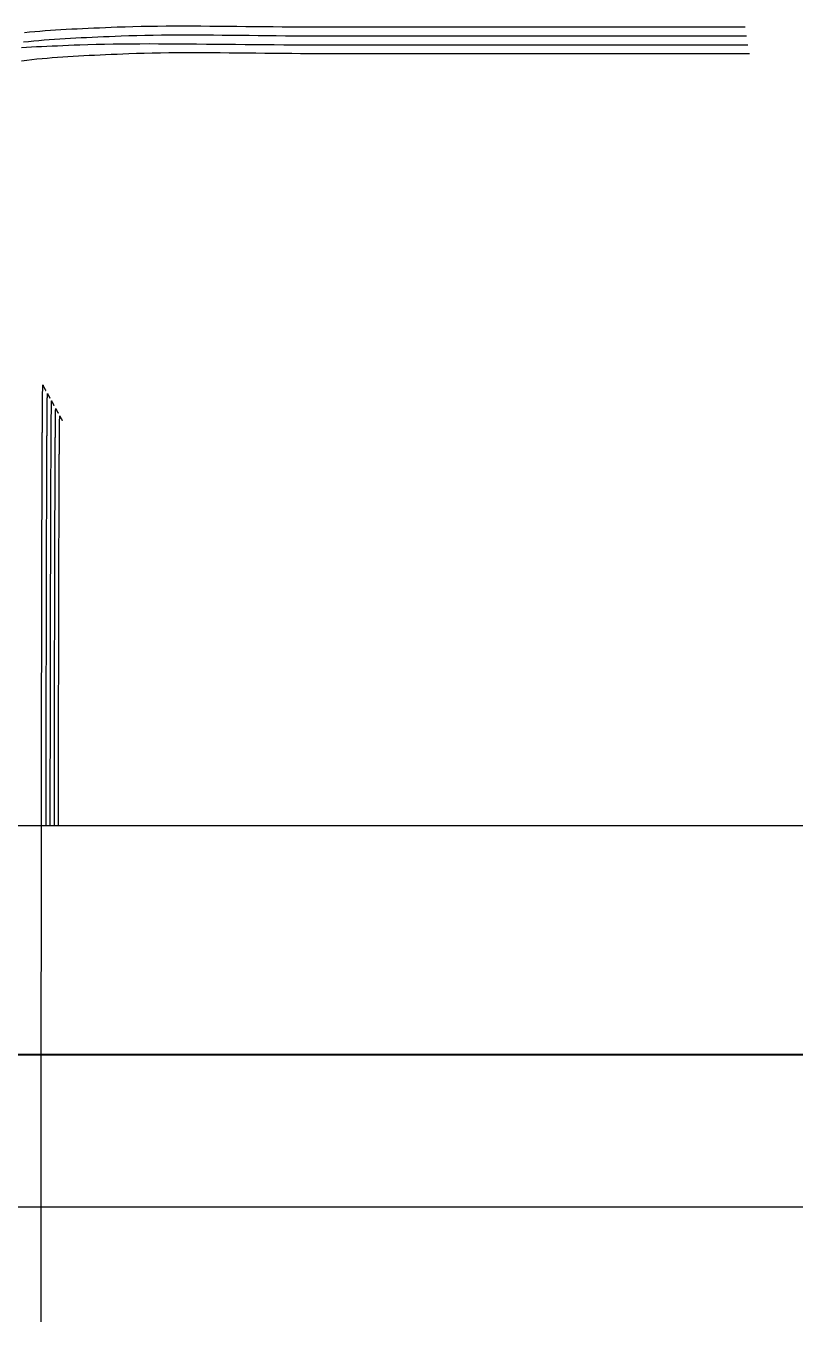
# Model space of a CAD drawing. Header units: millimetres. Extents: x -253 to 256, y -315 to 312.
# Drawn here: x -35.91 to -10.41, y 33.11 to 76.05 of the extents above; entities that cross this region are included whole.
import ezdxf

# ---------------------------------------------------------------- set-up
doc = ezdxf.new("R2010")
doc.units = ezdxf.units.MM
doc.layers.add('SKETCH', color=5, linetype='Continuous')
doc.layers.add('VISIBLE', color=7, linetype='Continuous')

msp = doc.modelspace()

# ---------------------------------------------------------------- linework, layer by layer
at = {"layer": 'SKETCH', "flags": 128}
for points in [[(-35.959, 75.83), (-35.787, 75.846), (-35.615, 75.862), (-35.443, 75.877), (-35.27, 75.89), (-35.096, 75.903), (-34.922, 75.914), (-34.746, 75.925), (-34.569, 75.936), (-34.39, 75.945), (-34.209, 75.955), (-34.027, 75.963), (-33.842, 75.972), (-33.655, 75.98), (-33.465, 75.988), (-33.272, 75.996), (-33.077, 76.003), (-32.878, 76.011), (-32.621, 76.02), (-32.358, 76.028), (-32.09, 76.034), (-31.818, 76.039), (-31.541, 76.043), (-31.261, 76.045), (-30.976, 76.046), (-30.689, 76.047), (-30.398, 76.046), (-30.105, 76.045), (-29.81, 76.043), (-29.513, 76.041), (-29.215, 76.039), (-28.915, 76.036), (-28.615, 76.032), (-28.314, 76.029), (-28.014, 76.026), (-27.714, 76.022), (-27.414, 76.019), (-27.116, 76.017), (-26.819, 76.014), (-26.524, 76.013), (-26.231, 76.012), (-25.94, 76.011), (-25.651, 76.011), (-25.362, 76.011), (-25.073, 76.011), (-24.784, 76.011), (-24.495, 76.011), (-24.206, 76.011), (-23.917, 76.011), (-23.628, 76.011), (-23.339, 76.011), (-23.05, 76.011), (-22.761, 76.011), (-22.472, 76.011), (-22.183, 76.011), (-21.893, 76.011), (-21.604, 76.011), (-21.315, 76.011), (-21.026, 76.011), (-20.737, 76.011), (-20.448, 76.011), (-20.159, 76.011), (-19.87, 76.011), (-19.581, 76.011), (-19.292, 76.011), (-19.003, 76.011), (-18.714, 76.011), (-18.425, 76.011), (-18.136, 76.011), (-17.847, 76.011), (-17.557, 76.011), (-17.268, 76.011), (-16.979, 76.011), (-16.69, 76.011), (-16.401, 76.011), (-16.112, 76.011), (-15.823, 76.011), (-15.534, 76.011), (-15.245, 76.011), (-14.956, 76.011), (-14.667, 76.011), (-14.378, 76.011), (-14.089, 76.011), (-13.8, 76.011), (-13.511, 76.011), (-13.222, 76.011), (-12.932, 76.011), (-12.643, 76.011), (-12.354, 76.011), (-12.065, 76.011)], [(-35.989, 75.516), (-35.818, 75.534), (-35.647, 75.551), (-35.476, 75.567), (-35.305, 75.581), (-35.132, 75.594), (-34.959, 75.607), (-34.786, 75.619), (-34.61, 75.63), (-34.434, 75.64), (-34.256, 75.65), (-34.076, 75.659), (-33.894, 75.667), (-33.71, 75.676), (-33.523, 75.684), (-33.334, 75.692), (-33.143, 75.7), (-32.948, 75.707), (-32.75, 75.715), (-32.494, 75.724), (-32.232, 75.732), (-31.965, 75.738), (-31.694, 75.743), (-31.418, 75.746), (-31.139, 75.749), (-30.856, 75.75), (-30.569, 75.75), (-30.28, 75.75), (-29.988, 75.749), (-29.694, 75.747), (-29.398, 75.745), (-29.101, 75.742), (-28.803, 75.739), (-28.504, 75.736), (-28.204, 75.733), (-27.905, 75.729), (-27.606, 75.726), (-27.307, 75.723), (-27.01, 75.721), (-26.714, 75.718), (-26.42, 75.717), (-26.129, 75.715), (-25.839, 75.715), (-25.551, 75.715), (-25.263, 75.715), (-24.975, 75.715), (-24.688, 75.715), (-24.4, 75.715), (-24.112, 75.715), (-23.824, 75.715), (-23.536, 75.715), (-23.248, 75.715), (-22.96, 75.715), (-22.672, 75.715), (-22.384, 75.715), (-22.096, 75.715), (-21.808, 75.715), (-21.52, 75.715), (-21.232, 75.715), (-20.944, 75.715), (-20.656, 75.715), (-20.368, 75.715), (-20.081, 75.715), (-19.793, 75.715), (-19.505, 75.715), (-19.217, 75.715), (-18.929, 75.715), (-18.641, 75.715), (-18.353, 75.715), (-18.065, 75.715), (-17.777, 75.715), (-17.489, 75.715), (-17.201, 75.715), (-16.913, 75.715), (-16.625, 75.715), (-16.337, 75.715), (-16.049, 75.715), (-15.761, 75.715), (-15.474, 75.715), (-15.186, 75.715), (-14.898, 75.715), (-14.61, 75.715), (-14.322, 75.715), (-14.034, 75.715), (-13.746, 75.715), (-13.458, 75.715), (-13.17, 75.715), (-12.882, 75.715), (-12.594, 75.715), (-12.306, 75.715), (-12.018, 75.715)], [(-36.052, 75.33), (-35.888, 75.34), (-35.723, 75.35), (-35.555, 75.359), (-35.386, 75.367), (-35.214, 75.376), (-35.039, 75.384), (-34.862, 75.391), (-34.681, 75.399), (-34.498, 75.406), (-34.31, 75.414), (-34.119, 75.421), (-33.854, 75.431), (-33.582, 75.439), (-33.303, 75.445), (-33.018, 75.45), (-32.727, 75.453), (-32.43, 75.456), (-32.129, 75.457), (-31.823, 75.458), (-31.514, 75.457), (-31.201, 75.456), (-30.885, 75.454), (-30.567, 75.452), (-30.247, 75.449), (-29.926, 75.446), (-29.603, 75.443), (-29.28, 75.44), (-28.957, 75.436), (-28.635, 75.433), (-28.313, 75.43), (-27.993, 75.427), (-27.675, 75.425), (-27.359, 75.423), (-27.046, 75.422), (-26.737, 75.421), (-26.429, 75.421), (-26.121, 75.421), (-25.814, 75.421), (-25.506, 75.421), (-25.199, 75.421), (-24.891, 75.421), (-24.583, 75.421), (-24.276, 75.421), (-23.968, 75.421), (-23.661, 75.421), (-23.353, 75.421), (-23.045, 75.421), (-22.738, 75.421), (-22.43, 75.421), (-22.123, 75.421), (-21.815, 75.421), (-21.507, 75.421), (-21.2, 75.421), (-20.892, 75.421), (-20.585, 75.421), (-20.277, 75.421), (-19.969, 75.421), (-19.662, 75.421), (-19.354, 75.421), (-19.047, 75.421), (-18.739, 75.421), (-18.431, 75.421), (-18.124, 75.421), (-17.816, 75.421), (-17.509, 75.421), (-17.201, 75.421), (-16.893, 75.421), (-16.586, 75.421), (-16.278, 75.421), (-15.97, 75.421), (-15.663, 75.421), (-15.355, 75.421), (-15.048, 75.421), (-14.74, 75.421), (-14.432, 75.421), (-14.125, 75.421), (-13.817, 75.421), (-13.51, 75.421), (-13.202, 75.421), (-12.894, 75.421), (-12.587, 75.421), (-12.279, 75.421), (-11.972, 75.421)], [(-36.051, 74.893), (-35.881, 74.913), (-35.711, 74.933), (-35.541, 74.95), (-35.372, 74.967), (-35.202, 74.982), (-35.032, 74.997), (-34.861, 75.01), (-34.689, 75.022), (-34.517, 75.034), (-34.343, 75.045), (-34.168, 75.055), (-33.991, 75.065), (-33.812, 75.074), (-33.632, 75.082), (-33.449, 75.091), (-33.264, 75.099), (-33.077, 75.107), (-32.886, 75.114), (-32.693, 75.122), (-32.497, 75.13), (-32.242, 75.139), (-31.983, 75.146), (-31.718, 75.152), (-31.449, 75.157), (-31.175, 75.161), (-30.898, 75.163), (-30.617, 75.164), (-30.333, 75.165), (-30.046, 75.164), (-29.756, 75.163), (-29.464, 75.162), (-29.171, 75.159), (-28.876, 75.157), (-28.58, 75.154), (-28.283, 75.151), (-27.986, 75.147), (-27.689, 75.144), (-27.392, 75.141), (-27.096, 75.138), (-26.801, 75.135), (-26.508, 75.133), (-26.216, 75.131), (-25.927, 75.13), (-25.639, 75.13), (-25.354, 75.13), (-25.068, 75.13), (-24.782, 75.13), (-24.497, 75.13), (-24.211, 75.13), (-23.925, 75.13), (-23.64, 75.13), (-23.354, 75.13), (-23.068, 75.13), (-22.782, 75.13), (-22.497, 75.13), (-22.211, 75.13), (-21.925, 75.13), (-21.64, 75.13), (-21.354, 75.13), (-21.068, 75.13), (-20.782, 75.13), (-20.497, 75.13), (-20.211, 75.13), (-19.925, 75.13), (-19.64, 75.13), (-19.354, 75.13), (-19.068, 75.13), (-18.782, 75.13), (-18.497, 75.13), (-18.211, 75.13), (-17.925, 75.13), (-17.64, 75.13), (-17.354, 75.13), (-17.068, 75.13), (-16.782, 75.13), (-16.497, 75.13), (-16.211, 75.13), (-15.925, 75.13), (-15.64, 75.13), (-15.354, 75.13), (-15.068, 75.13), (-14.782, 75.13), (-14.497, 75.13), (-14.211, 75.13), (-13.925, 75.13), (-13.64, 75.13), (-13.354, 75.13), (-13.068, 75.13), (-12.782, 75.13), (-12.497, 75.13), (-12.211, 75.13), (-11.925, 75.13)], [(-35.4, 33.086), (-35.4, 33.291), (-35.4, 33.492), (-35.4, 33.69), (-35.4, 33.883), (-35.4, 34.03), (-35.4, 34.175), (-35.4, 34.318), (-35.4, 34.458), (-35.4, 34.596), (-35.4, 34.732), (-35.4, 34.867), (-35.4, 35), (-35.4, 35.132), (-35.4, 35.263), (-35.4, 35.392), (-35.4, 35.521), (-35.4, 35.648), (-35.4, 35.776), (-35.4, 35.903), (-35.4, 36.029), (-35.4, 36.156), (-35.4, 36.283), (-35.4, 36.41), (-35.4, 36.537), (-35.4, 36.665), (-35.4, 36.794), (-35.4, 36.924), (-35.4, 37.054), (-35.4, 37.186), (-35.4, 37.317), (-35.4, 37.449), (-35.4, 37.58), (-35.4, 37.711), (-35.4, 37.842), (-35.4, 37.974), (-35.399, 38.105), (-35.399, 38.236), (-35.399, 38.367), (-35.399, 38.498), (-35.399, 38.629), (-35.399, 38.759), (-35.399, 38.89), (-35.399, 39.021), (-35.399, 39.151), (-35.399, 39.281), (-35.399, 39.412), (-35.399, 39.542), (-35.399, 39.672), (-35.399, 39.801), (-35.399, 39.931), (-35.399, 40.061), (-35.399, 40.19), (-35.399, 40.319), (-35.399, 40.448), (-35.399, 40.577), (-35.399, 40.706), (-35.399, 40.835), (-35.399, 40.964), (-35.398, 41.093), (-35.398, 41.221), (-35.398, 41.35), (-35.398, 41.478), (-35.398, 41.606), (-35.398, 41.734), (-35.398, 41.862), (-35.398, 41.99), (-35.398, 42.117), (-35.398, 42.245), (-35.398, 42.372), (-35.398, 42.499), (-35.398, 42.626), (-35.398, 42.752), (-35.398, 42.879), (-35.398, 43.005), (-35.397, 43.131), (-35.397, 43.257), (-35.397, 43.382), (-35.397, 43.508), (-35.397, 43.633), (-35.397, 43.758), (-35.397, 43.883), (-35.397, 44.008), (-35.397, 44.132), (-35.397, 44.257), (-35.397, 44.381), (-35.397, 44.505), (-35.397, 44.629), (-35.396, 44.752), (-35.396, 44.876), (-35.396, 44.999), (-35.396, 45.122), (-35.396, 45.245), (-35.396, 45.368), (-35.396, 45.49), (-35.396, 45.612), (-35.396, 45.734), (-35.396, 45.855), (-35.396, 45.977), (-35.395, 46.098), (-35.395, 46.218), (-35.395, 46.339), (-35.395, 46.459), (-35.395, 46.579), (-35.395, 46.699), (-35.395, 46.819), (-35.395, 46.938), (-35.395, 47.058), (-35.395, 47.177), (-35.394, 47.295), (-35.394, 47.414), (-35.394, 47.532), (-35.394, 47.65), (-35.394, 47.768), (-35.394, 47.886), (-35.394, 48.003), (-35.394, 48.12), (-35.394, 48.236), (-35.394, 48.353), (-35.393, 48.469), (-35.393, 48.585), (-35.393, 48.7), (-35.393, 48.815), (-35.393, 48.93), (-35.393, 49.044), (-35.393, 49.159), (-35.393, 49.272), (-35.392, 49.386), (-35.392, 49.499), (-35.392, 49.613), (-35.392, 49.726), (-35.392, 49.838), (-35.392, 49.95), (-35.392, 50.062), (-35.392, 50.174), (-35.391, 50.286), (-35.391, 50.397), (-35.391, 50.507), (-35.391, 50.618), (-35.391, 50.728), (-35.391, 50.838), (-35.391, 50.947), (-35.391, 51.056), (-35.39, 51.165), (-35.39, 51.274), (-35.39, 51.382), (-35.39, 51.489), (-35.39, 51.597), (-35.39, 51.703), (-35.39, 51.81), (-35.389, 51.916), (-35.389, 52.022), (-35.389, 52.128), (-35.389, 52.233), (-35.389, 52.338), (-35.389, 52.443), (-35.389, 52.547), (-35.388, 52.651), (-35.388, 52.754), (-35.388, 52.858), (-35.388, 52.961), (-35.388, 53.063), (-35.388, 53.165), (-35.388, 53.267), (-35.387, 53.368), (-35.387, 53.469), (-35.387, 53.57), (-35.387, 53.67), (-35.387, 53.77), (-35.387, 53.87), (-35.387, 53.968), (-35.386, 54.067), (-35.386, 54.165), (-35.386, 54.263), (-35.386, 54.36), (-35.386, 54.457), (-35.386, 54.554), (-35.385, 54.65), (-35.385, 54.746), (-35.385, 54.842), (-35.385, 54.937), (-35.385, 55.032), (-35.385, 55.126), (-35.384, 55.22), (-35.384, 55.314), (-35.384, 55.407), (-35.384, 55.5), (-35.384, 55.592), (-35.384, 55.684), (-35.383, 55.775), (-35.383, 55.866), (-35.383, 55.957), (-35.383, 56.047), (-35.383, 56.137), (-35.383, 56.226), (-35.382, 56.315), (-35.382, 56.403), (-35.382, 56.491), (-35.382, 56.579), (-35.382, 56.666), (-35.382, 56.753), (-35.381, 56.839), (-35.381, 56.925), (-35.381, 57.01), (-35.381, 57.095), (-35.381, 57.18), (-35.38, 57.264), (-35.38, 57.348), (-35.38, 57.431), (-35.38, 57.514), (-35.38, 57.597), (-35.38, 57.679), (-35.379, 57.76), (-35.379, 57.841), (-35.379, 57.922), (-35.379, 58.002), (-35.379, 58.081), (-35.378, 58.16), (-35.378, 58.239), (-35.378, 58.317), (-35.378, 58.395), (-35.378, 58.472), (-35.378, 58.549), (-35.377, 58.625), (-35.377, 58.701), (-35.377, 58.776), (-35.377, 58.851), (-35.377, 58.925), (-35.376, 58.999), (-35.376, 59.072), (-35.376, 59.145), (-35.376, 59.218), (-35.376, 59.29), (-35.375, 59.362), (-35.375, 59.433), (-35.375, 59.503), (-35.375, 59.573), (-35.375, 59.643), (-35.374, 59.712), (-35.374, 59.78), (-35.374, 59.848), (-35.374, 59.916), (-35.374, 59.983), (-35.373, 60.049), (-35.373, 60.115), (-35.373, 60.181), (-35.373, 60.246), (-35.373, 60.31), (-35.372, 60.374), (-35.372, 60.438), (-35.372, 60.5), (-35.372, 60.563), (-35.372, 60.625), (-35.371, 60.686), (-35.371, 60.747), (-35.371, 60.808), (-35.371, 60.868), (-35.371, 60.927), (-35.37, 60.986), (-35.37, 61.045), (-35.37, 61.103), (-35.37, 61.16), (-35.369, 61.217), (-35.369, 61.273), (-35.369, 61.329), (-35.369, 61.384), (-35.369, 61.439), (-35.368, 61.493), (-35.368, 61.547), (-35.368, 61.6), (-35.368, 61.652), (-35.368, 61.704), (-35.367, 61.756), (-35.367, 61.807), (-35.367, 61.858), (-35.367, 61.908), (-35.366, 61.957), (-35.366, 62.006), (-35.366, 62.055), (-35.366, 62.102), (-35.366, 62.15), (-35.365, 62.197), (-35.365, 62.243), (-35.365, 62.289), (-35.365, 62.334), (-35.364, 62.379), (-35.364, 62.423), (-35.364, 62.466), (-35.364, 62.509), (-35.364, 62.551), (-35.363, 62.593), (-35.363, 62.635), (-35.363, 62.675), (-35.363, 62.715), (-35.363, 62.755), (-35.362, 62.794), (-35.362, 62.833), (-35.362, 62.87), (-35.362, 62.908), (-35.361, 62.945), (-35.361, 62.981), (-35.361, 63.017), (-35.361, 63.052), (-35.36, 63.087), (-35.36, 63.121), (-35.36, 63.154), (-35.36, 63.187), (-35.36, 63.22), (-35.359, 63.251), (-35.359, 63.283), (-35.359, 63.314), (-35.359, 63.344), (-35.358, 63.373), (-35.358, 63.402), (-35.358, 63.431), (-35.358, 63.459), (-35.358, 63.486), (-35.357, 63.513), (-35.357, 63.539), (-35.357, 63.565), (-35.357, 63.59), (-35.356, 63.614), (-35.356, 63.638), (-35.356, 63.662), (-35.356, 63.685), (-35.355, 63.707), (-35.355, 63.729), (-35.355, 63.75), (-35.355, 63.77), (-35.355, 63.79), (-35.354, 63.81), (-35.354, 63.829), (-35.354, 63.847), (-35.354, 63.865), (-35.353, 63.882), (-35.353, 63.899), (-35.353, 63.915), (-35.353, 63.93), (-35.352, 63.945), (-35.352, 63.959), (-35.352, 63.973), (-35.352, 63.986), (-35.352, 63.998), (-35.351, 64.009), (-35.351, 64.02), (-35.351, 64.03), (-35.351, 64.039), (-35.35, 64.047), (-35.35, 64.055), (-35.35, 64.062), (-35.35, 64.069), (-35.35, 64.075), (-35.349, 64.081), (-35.349, 64.086), (-35.349, 64.091), (-35.349, 64.095), (-35.348, 64.1), (-35.348, 64.104), (-35.348, 64.108), (-35.348, 64.111), (-35.347, 64.115), (-35.347, 64.118), (-35.347, 64.122), (-35.347, 64.125), (-35.346, 64.128), (-35.346, 64.133), (-35.346, 64.136), (-35.345, 64.138), (-35.345, 64.14), (-35.345, 64.141), (-35.344, 64.142), (-35.344, 64.142), (-35.343, 64.141), (-35.343, 64.14), (-35.343, 64.139), (-35.342, 64.137), (-35.342, 64.135), (-35.341, 64.133), (-35.341, 64.131), (-35.341, 64.129), (-35.34, 64.126), (-35.34, 64.124), (-35.339, 64.121), (-35.339, 64.119), (-35.338, 64.117), (-35.338, 64.115), (-35.338, 64.113), (-35.337, 64.112), (-35.337, 64.111), (-35.336, 64.11), (-35.336, 64.11), (-35.336, 64.109), (-35.335, 64.108), (-35.335, 64.107), (-35.334, 64.107), (-35.334, 64.106), (-35.334, 64.105), (-35.333, 64.105), (-35.333, 64.104), (-35.332, 64.103), (-35.332, 64.102), (-35.332, 64.102), (-35.331, 64.101), (-35.331, 64.1), (-35.33, 64.099), (-35.33, 64.099), (-35.33, 64.098), (-35.329, 64.097), (-35.329, 64.097), (-35.328, 64.096), (-35.328, 64.095), (-35.328, 64.094), (-35.327, 64.094), (-35.327, 64.093), (-35.326, 64.092), (-35.326, 64.091), (-35.326, 64.091), (-35.325, 64.09), (-35.325, 64.089), (-35.324, 64.089), (-35.324, 64.088), (-35.324, 64.087), (-35.323, 64.086), (-35.323, 64.086), (-35.322, 64.085), (-35.322, 64.084), (-35.322, 64.083), (-35.321, 64.083), (-35.321, 64.082), (-35.32, 64.081), (-35.32, 64.081), (-35.32, 64.08), (-35.319, 64.079), (-35.319, 64.078), (-35.318, 64.078), (-35.318, 64.077), (-35.318, 64.076), (-35.317, 64.076), (-35.317, 64.075), (-35.316, 64.074), (-35.316, 64.073), (-35.316, 64.073), (-35.315, 64.072), (-35.315, 64.071), (-35.314, 64.07), (-35.314, 64.07), (-35.314, 64.069), (-35.313, 64.068), (-35.313, 64.068), (-35.312, 64.067), (-35.312, 64.066), (-35.312, 64.065), (-35.311, 64.065), (-35.311, 64.064), (-35.31, 64.063), (-35.31, 64.062), (-35.31, 64.062), (-35.309, 64.061), (-35.309, 64.06), (-35.308, 64.06), (-35.308, 64.059), (-35.308, 64.058), (-35.307, 64.057), (-35.307, 64.057), (-35.306, 64.056), (-35.306, 64.055), (-35.306, 64.055), (-35.305, 64.054), (-35.305, 64.053), (-35.304, 64.052), (-35.304, 64.052), (-35.304, 64.051), (-35.303, 64.05), (-35.303, 64.049), (-35.302, 64.049), (-35.302, 64.048), (-35.302, 64.047), (-35.301, 64.047), (-35.301, 64.046), (-35.3, 64.045), (-35.3, 64.044), (-35.3, 64.044), (-35.299, 64.043), (-35.299, 64.042), (-35.298, 64.041), (-35.298, 64.041), (-35.298, 64.04), (-35.297, 64.039), (-35.297, 64.039), (-35.296, 64.038), (-35.296, 64.037), (-35.296, 64.036), (-35.295, 64.036), (-35.295, 64.035), (-35.294, 64.034), (-35.294, 64.034), (-35.294, 64.033), (-35.293, 64.032), (-35.293, 64.031), (-35.292, 64.031), (-35.292, 64.03), (-35.292, 64.029), (-35.291, 64.028), (-35.291, 64.028), (-35.29, 64.027), (-35.29, 64.026), (-35.29, 64.026), (-35.289, 64.025), (-35.289, 64.024), (-35.288, 64.023), (-35.288, 64.023), (-35.288, 64.022), (-35.287, 64.021), (-35.287, 64.02), (-35.286, 64.02), (-35.286, 64.019), (-35.286, 64.018), (-35.285, 64.018), (-35.285, 64.017), (-35.284, 64.016), (-35.284, 64.015), (-35.284, 64.015), (-35.283, 64.014), (-35.283, 64.013), (-35.282, 64.013), (-35.282, 64.012), (-35.282, 64.011), (-35.281, 64.01), (-35.281, 64.01), (-35.281, 64.009), (-35.28, 64.008), (-35.28, 64.007), (-35.279, 64.007), (-35.279, 64.006), (-35.279, 64.005), (-35.278, 64.005), (-35.278, 64.004), (-35.277, 64.003), (-35.277, 64.002), (-35.277, 64.002), (-35.276, 64.001), (-35.276, 64), (-35.275, 64), (-35.275, 63.999), (-35.275, 63.998), (-35.274, 63.997), (-35.274, 63.997), (-35.273, 63.996), (-35.273, 63.995), (-35.273, 63.994), (-35.272, 63.994), (-35.272, 63.993), (-35.271, 63.992), (-35.271, 63.992), (-35.271, 63.991), (-35.27, 63.99), (-35.27, 63.989), (-35.269, 63.989), (-35.269, 63.988), (-35.269, 63.987), (-35.268, 63.987), (-35.268, 63.986), (-35.267, 63.985), (-35.267, 63.984), (-35.267, 63.984), (-35.266, 63.983), (-35.266, 63.982), (-35.265, 63.981), (-35.265, 63.981), (-35.265, 63.98), (-35.264, 63.979), (-35.264, 63.979), (-35.263, 63.978), (-35.263, 63.977), (-35.263, 63.976), (-35.262, 63.976), (-35.262, 63.975), (-35.261, 63.974), (-35.261, 63.973), (-35.261, 63.973), (-35.26, 63.972), (-35.26, 63.971), (-35.259, 63.971), (-35.259, 63.97), (-35.259, 63.969), (-35.258, 63.968), (-35.258, 63.968), (-35.257, 63.967), (-35.257, 63.966), (-35.257, 63.966), (-35.256, 63.965), (-35.256, 63.964), (-35.255, 63.963), (-35.255, 63.963), (-35.255, 63.962), (-35.254, 63.961), (-35.254, 63.96), (-35.253, 63.96), (-35.253, 63.959), (-35.253, 63.958), (-35.252, 63.958), (-35.252, 63.957), (-35.251, 63.956), (-35.251, 63.955), (-35.251, 63.955)], [(-35.238, 49.532), (-35.238, 49.621), (-35.238, 49.733), (-35.237, 49.844), (-35.237, 49.955), (-35.237, 50.066), (-35.237, 50.177), (-35.237, 50.287), (-35.237, 50.397), (-35.237, 50.507), (-35.237, 50.616), (-35.236, 50.725), (-35.236, 50.834), (-35.236, 50.942), (-35.236, 51.05), (-35.236, 51.158), (-35.236, 51.265), (-35.236, 51.372), (-35.235, 51.478), (-35.235, 51.584), (-35.235, 51.69), (-35.235, 51.795), (-35.235, 51.901), (-35.235, 52.005), (-35.235, 52.11), (-35.235, 52.214), (-35.234, 52.318), (-35.234, 52.421), (-35.234, 52.525), (-35.234, 52.627), (-35.234, 52.73), (-35.234, 52.832), (-35.234, 52.934), (-35.233, 53.035), (-35.233, 53.136), (-35.233, 53.236), (-35.233, 53.337), (-35.233, 53.436), (-35.233, 53.536), (-35.232, 53.635), (-35.232, 53.733), (-35.232, 53.831), (-35.232, 53.929), (-35.232, 54.026), (-35.232, 54.123), (-35.232, 54.22), (-35.231, 54.316), (-35.231, 54.412), (-35.231, 54.508), (-35.231, 54.603), (-35.231, 54.697), (-35.231, 54.792), (-35.23, 54.886), (-35.23, 54.979), (-35.23, 55.073), (-35.23, 55.165), (-35.23, 55.258), (-35.23, 55.35), (-35.229, 55.441), (-35.229, 55.532), (-35.229, 55.623), (-35.229, 55.713), (-35.229, 55.803), (-35.229, 55.892), (-35.228, 55.981), (-35.228, 56.07), (-35.228, 56.158), (-35.228, 56.245), (-35.228, 56.332), (-35.228, 56.419), (-35.227, 56.505), (-35.227, 56.591), (-35.227, 56.677), (-35.227, 56.762), (-35.227, 56.847), (-35.226, 56.931), (-35.226, 57.015), (-35.226, 57.098), (-35.226, 57.181), (-35.226, 57.264), (-35.226, 57.346), (-35.225, 57.427), (-35.225, 57.508), (-35.225, 57.589), (-35.225, 57.669), (-35.225, 57.749), (-35.224, 57.828), (-35.224, 57.907), (-35.224, 57.985), (-35.224, 58.063), (-35.224, 58.14), (-35.224, 58.217), (-35.223, 58.293), (-35.223, 58.369), (-35.223, 58.445), (-35.223, 58.52), (-35.223, 58.594), (-35.222, 58.668), (-35.222, 58.742), (-35.222, 58.815), (-35.222, 58.888), (-35.222, 58.96), (-35.221, 59.032), (-35.221, 59.103), (-35.221, 59.174), (-35.221, 59.244), (-35.221, 59.314), (-35.22, 59.383), (-35.22, 59.452), (-35.22, 59.52), (-35.22, 59.588), (-35.22, 59.655), (-35.219, 59.721), (-35.219, 59.788), (-35.219, 59.853), (-35.219, 59.918), (-35.219, 59.983), (-35.218, 60.047), (-35.218, 60.111), (-35.218, 60.174), (-35.218, 60.237), (-35.218, 60.299), (-35.217, 60.361), (-35.217, 60.422), (-35.217, 60.483), (-35.217, 60.543), (-35.217, 60.603), (-35.216, 60.662), (-35.216, 60.721), (-35.216, 60.779), (-35.216, 60.836), (-35.216, 60.894), (-35.215, 60.95), (-35.215, 61.006), (-35.215, 61.062), (-35.215, 61.117), (-35.215, 61.171), (-35.214, 61.225), (-35.214, 61.279), (-35.214, 61.331), (-35.214, 61.384), (-35.213, 61.436), (-35.213, 61.487), (-35.213, 61.538), (-35.213, 61.588), (-35.213, 61.638), (-35.212, 61.687), (-35.212, 61.736), (-35.212, 61.784), (-35.212, 61.832), (-35.212, 61.879), (-35.211, 61.926), (-35.211, 61.972), (-35.211, 62.017), (-35.211, 62.062), (-35.21, 62.107), (-35.21, 62.151), (-35.21, 62.194), (-35.21, 62.237), (-35.21, 62.279), (-35.209, 62.321), (-35.209, 62.362), (-35.209, 62.402), (-35.209, 62.442), (-35.208, 62.482), (-35.208, 62.521), (-35.208, 62.559), (-35.208, 62.597), (-35.208, 62.634), (-35.207, 62.671), (-35.207, 62.707), (-35.207, 62.742), (-35.207, 62.777), (-35.206, 62.812), (-35.206, 62.846), (-35.206, 62.879), (-35.206, 62.912), (-35.206, 62.944), (-35.205, 62.976), (-35.205, 63.007), (-35.205, 63.038), (-35.205, 63.068), (-35.204, 63.097), (-35.204, 63.126), (-35.204, 63.154), (-35.204, 63.182), (-35.204, 63.209), (-35.203, 63.236), (-35.203, 63.262), (-35.203, 63.288), (-35.203, 63.313), (-35.202, 63.337), (-35.202, 63.361), (-35.202, 63.384), (-35.202, 63.407), (-35.201, 63.429), (-35.201, 63.451), (-35.201, 63.472), (-35.201, 63.493), (-35.201, 63.513), (-35.2, 63.532), (-35.2, 63.551), (-35.2, 63.569), (-35.2, 63.587), (-35.199, 63.604), (-35.199, 63.62), (-35.199, 63.636), (-35.199, 63.652), (-35.199, 63.667), (-35.198, 63.681), (-35.198, 63.694), (-35.198, 63.707), (-35.198, 63.719), (-35.197, 63.731), (-35.197, 63.741), (-35.197, 63.751), (-35.197, 63.76), (-35.196, 63.768), (-35.196, 63.776), (-35.196, 63.783), (-35.196, 63.79), (-35.196, 63.796), (-35.195, 63.802), (-35.195, 63.807), (-35.195, 63.812), (-35.195, 63.817), (-35.194, 63.821), (-35.194, 63.825), (-35.194, 63.829), (-35.194, 63.832), (-35.194, 63.836), (-35.193, 63.839), (-35.193, 63.843), (-35.193, 63.846), (-35.193, 63.849), (-35.192, 63.853), (-35.192, 63.856), (-35.191, 63.859), (-35.191, 63.86), (-35.191, 63.861), (-35.19, 63.862), (-35.19, 63.862), (-35.19, 63.861), (-35.189, 63.861), (-35.189, 63.859), (-35.189, 63.858), (-35.188, 63.856), (-35.188, 63.854), (-35.187, 63.852), (-35.187, 63.85), (-35.187, 63.847), (-35.186, 63.845), (-35.186, 63.843), (-35.186, 63.841), (-35.185, 63.839), (-35.185, 63.837), (-35.184, 63.835), (-35.184, 63.834), (-35.184, 63.833), (-35.183, 63.833), (-35.183, 63.832), (-35.183, 63.831), (-35.182, 63.831), (-35.182, 63.83), (-35.181, 63.829), (-35.181, 63.829), (-35.181, 63.828), (-35.18, 63.827), (-35.18, 63.827), (-35.18, 63.826), (-35.179, 63.825), (-35.179, 63.825), (-35.179, 63.824), (-35.178, 63.823), (-35.178, 63.823), (-35.177, 63.822), (-35.177, 63.821), (-35.177, 63.821), (-35.176, 63.82), (-35.176, 63.819), (-35.176, 63.819), (-35.175, 63.818), (-35.175, 63.817), (-35.174, 63.817), (-35.174, 63.816), (-35.174, 63.815), (-35.173, 63.814), (-35.173, 63.814), (-35.173, 63.813), (-35.172, 63.812), (-35.172, 63.812), (-35.172, 63.811), (-35.171, 63.81), (-35.171, 63.81), (-35.17, 63.809), (-35.17, 63.808), (-35.17, 63.808), (-35.169, 63.807), (-35.169, 63.806), (-35.169, 63.806), (-35.168, 63.805), (-35.168, 63.804), (-35.167, 63.804), (-35.167, 63.803), (-35.167, 63.802), (-35.166, 63.802), (-35.166, 63.801), (-35.166, 63.8), (-35.165, 63.8), (-35.165, 63.799), (-35.165, 63.798), (-35.164, 63.798), (-35.164, 63.797), (-35.163, 63.796), (-35.163, 63.796), (-35.163, 63.795), (-35.162, 63.794), (-35.162, 63.794), (-35.162, 63.793), (-35.161, 63.792), (-35.161, 63.792), (-35.16, 63.791), (-35.16, 63.79), (-35.16, 63.79), (-35.159, 63.789), (-35.159, 63.788), (-35.159, 63.788), (-35.158, 63.787), (-35.158, 63.786), (-35.158, 63.786), (-35.157, 63.785), (-35.157, 63.784), (-35.156, 63.784), (-35.156, 63.783), (-35.156, 63.782), (-35.155, 63.782), (-35.155, 63.781), (-35.155, 63.78), (-35.154, 63.78), (-35.154, 63.779), (-35.153, 63.778), (-35.153, 63.778), (-35.153, 63.777), (-35.152, 63.776), (-35.152, 63.776), (-35.152, 63.775), (-35.151, 63.774), (-35.151, 63.774), (-35.151, 63.773), (-35.15, 63.772), (-35.15, 63.772), (-35.149, 63.771), (-35.149, 63.77), (-35.149, 63.77), (-35.148, 63.769), (-35.148, 63.768), (-35.148, 63.768), (-35.147, 63.767), (-35.147, 63.766), (-35.146, 63.766), (-35.146, 63.765), (-35.146, 63.764), (-35.145, 63.764), (-35.145, 63.763), (-35.145, 63.762), (-35.144, 63.762), (-35.144, 63.761), (-35.144, 63.76), (-35.143, 63.76), (-35.143, 63.759), (-35.142, 63.758), (-35.142, 63.758), (-35.142, 63.757), (-35.141, 63.756), (-35.141, 63.756), (-35.141, 63.755), (-35.14, 63.754), (-35.14, 63.754), (-35.14, 63.753), (-35.139, 63.752), (-35.139, 63.752), (-35.138, 63.751), (-35.138, 63.75), (-35.138, 63.75), (-35.137, 63.749), (-35.137, 63.748), (-35.137, 63.748), (-35.136, 63.747), (-35.136, 63.746), (-35.135, 63.746), (-35.135, 63.745), (-35.135, 63.744), (-35.134, 63.744), (-35.134, 63.743), (-35.134, 63.742), (-35.133, 63.742), (-35.133, 63.741), (-35.133, 63.74), (-35.132, 63.74), (-35.132, 63.739), (-35.131, 63.738), (-35.131, 63.738), (-35.131, 63.737), (-35.13, 63.736), (-35.13, 63.736), (-35.13, 63.735), (-35.129, 63.734), (-35.129, 63.734), (-35.128, 63.733), (-35.128, 63.732), (-35.128, 63.732), (-35.127, 63.731), (-35.127, 63.73), (-35.127, 63.73), (-35.126, 63.729), (-35.126, 63.728), (-35.126, 63.728), (-35.125, 63.727), (-35.125, 63.726), (-35.124, 63.726), (-35.124, 63.725), (-35.124, 63.724), (-35.123, 63.724), (-35.123, 63.723), (-35.123, 63.722), (-35.122, 63.722), (-35.122, 63.721), (-35.122, 63.72), (-35.121, 63.72), (-35.121, 63.719), (-35.12, 63.718), (-35.12, 63.718), (-35.12, 63.717), (-35.119, 63.716), (-35.119, 63.716), (-35.119, 63.715), (-35.118, 63.714), (-35.118, 63.714), (-35.117, 63.713), (-35.117, 63.712), (-35.117, 63.712), (-35.116, 63.711), (-35.116, 63.71), (-35.116, 63.71), (-35.115, 63.709), (-35.115, 63.708), (-35.115, 63.708), (-35.114, 63.707), (-35.114, 63.706), (-35.113, 63.706), (-35.113, 63.705)], [(-35.1, 49.532), (-35.1, 49.539), (-35.1, 49.65), (-35.1, 49.761), (-35.1, 49.871), (-35.1, 49.981), (-35.099, 50.091), (-35.099, 50.201), (-35.099, 50.31), (-35.099, 50.419), (-35.099, 50.527), (-35.099, 50.636), (-35.099, 50.743), (-35.099, 50.851), (-35.098, 50.958), (-35.098, 51.065), (-35.098, 51.171), (-35.098, 51.277), (-35.098, 51.383), (-35.098, 51.488), (-35.098, 51.593), (-35.098, 51.698), (-35.097, 51.802), (-35.097, 51.907), (-35.097, 52.01), (-35.097, 52.114), (-35.097, 52.217), (-35.097, 52.32), (-35.097, 52.422), (-35.096, 52.524), (-35.096, 52.626), (-35.096, 52.727), (-35.096, 52.828), (-35.096, 52.929), (-35.096, 53.029), (-35.095, 53.129), (-35.095, 53.228), (-35.095, 53.327), (-35.095, 53.426), (-35.095, 53.524), (-35.095, 53.621), (-35.095, 53.719), (-35.094, 53.816), (-35.094, 53.912), (-35.094, 54.008), (-35.094, 54.104), (-35.094, 54.2), (-35.094, 54.295), (-35.093, 54.39), (-35.093, 54.484), (-35.093, 54.578), (-35.093, 54.672), (-35.093, 54.765), (-35.093, 54.858), (-35.093, 54.95), (-35.092, 55.042), (-35.092, 55.134), (-35.092, 55.225), (-35.092, 55.316), (-35.092, 55.406), (-35.092, 55.496), (-35.091, 55.585), (-35.091, 55.674), (-35.091, 55.763), (-35.091, 55.851), (-35.091, 55.939), (-35.09, 56.026), (-35.09, 56.113), (-35.09, 56.199), (-35.09, 56.285), (-35.09, 56.371), (-35.09, 56.456), (-35.089, 56.541), (-35.089, 56.625), (-35.089, 56.709), (-35.089, 56.792), (-35.089, 56.876), (-35.089, 56.958), (-35.088, 57.04), (-35.088, 57.122), (-35.088, 57.203), (-35.088, 57.284), (-35.088, 57.365), (-35.087, 57.444), (-35.087, 57.524), (-35.087, 57.603), (-35.087, 57.681), (-35.087, 57.759), (-35.087, 57.837), (-35.086, 57.914), (-35.086, 57.99), (-35.086, 58.066), (-35.086, 58.142), (-35.086, 58.217), (-35.085, 58.292), (-35.085, 58.366), (-35.085, 58.44), (-35.085, 58.513), (-35.085, 58.586), (-35.084, 58.658), (-35.084, 58.73), (-35.084, 58.801), (-35.084, 58.872), (-35.084, 58.943), (-35.084, 59.013), (-35.083, 59.082), (-35.083, 59.151), (-35.083, 59.22), (-35.083, 59.288), (-35.083, 59.355), (-35.082, 59.422), (-35.082, 59.489), (-35.082, 59.555), (-35.082, 59.62), (-35.082, 59.685), (-35.081, 59.749), (-35.081, 59.813), (-35.081, 59.877), (-35.081, 59.94), (-35.081, 60.002), (-35.08, 60.064), (-35.08, 60.126), (-35.08, 60.187), (-35.08, 60.247), (-35.08, 60.307), (-35.079, 60.366), (-35.079, 60.425), (-35.079, 60.484), (-35.079, 60.542), (-35.078, 60.599), (-35.078, 60.656), (-35.078, 60.713), (-35.078, 60.768), (-35.078, 60.824), (-35.077, 60.879), (-35.077, 60.933), (-35.077, 60.987), (-35.077, 61.04), (-35.077, 61.092), (-35.076, 61.144), (-35.076, 61.196), (-35.076, 61.247), (-35.076, 61.298), (-35.076, 61.348), (-35.075, 61.398), (-35.075, 61.447), (-35.075, 61.495), (-35.075, 61.543), (-35.074, 61.591), (-35.074, 61.638), (-35.074, 61.684), (-35.074, 61.73), (-35.074, 61.776), (-35.073, 61.82), (-35.073, 61.865), (-35.073, 61.908), (-35.073, 61.952), (-35.073, 61.994), (-35.072, 62.036), (-35.072, 62.078), (-35.072, 62.119), (-35.072, 62.159), (-35.071, 62.199), (-35.071, 62.238), (-35.071, 62.277), (-35.071, 62.315), (-35.071, 62.353), (-35.07, 62.39), (-35.07, 62.426), (-35.07, 62.462), (-35.07, 62.498), (-35.069, 62.533), (-35.069, 62.567), (-35.069, 62.601), (-35.069, 62.634), (-35.069, 62.667), (-35.068, 62.699), (-35.068, 62.731), (-35.068, 62.762), (-35.068, 62.792), (-35.067, 62.822), (-35.067, 62.851), (-35.067, 62.88), (-35.067, 62.908), (-35.067, 62.936), (-35.066, 62.963), (-35.066, 62.99), (-35.066, 63.016), (-35.066, 63.041), (-35.065, 63.066), (-35.065, 63.09), (-35.065, 63.114), (-35.065, 63.137), (-35.065, 63.16), (-35.064, 63.182), (-35.064, 63.204), (-35.064, 63.225), (-35.064, 63.245), (-35.063, 63.265), (-35.063, 63.284), (-35.063, 63.303), (-35.063, 63.321), (-35.062, 63.339), (-35.062, 63.356), (-35.062, 63.373), (-35.062, 63.388), (-35.062, 63.404), (-35.061, 63.418), (-35.061, 63.433), (-35.061, 63.446), (-35.061, 63.459), (-35.06, 63.471), (-35.06, 63.482), (-35.06, 63.493), (-35.06, 63.502), (-35.06, 63.511), (-35.059, 63.52), (-35.059, 63.527), (-35.059, 63.535), (-35.059, 63.541), (-35.058, 63.547), (-35.058, 63.553), (-35.058, 63.558), (-35.058, 63.563), (-35.058, 63.568), (-35.057, 63.572), (-35.057, 63.576), (-35.057, 63.58), (-35.057, 63.584), (-35.056, 63.587), (-35.056, 63.591), (-35.056, 63.594), (-35.056, 63.597), (-35.055, 63.6), (-35.055, 63.604), (-35.055, 63.607), (-35.054, 63.61), (-35.054, 63.611), (-35.054, 63.613), (-35.053, 63.613), (-35.053, 63.613), (-35.053, 63.613), (-35.052, 63.612), (-35.052, 63.611), (-35.052, 63.609), (-35.051, 63.607), (-35.051, 63.605), (-35.05, 63.603), (-35.05, 63.601), (-35.05, 63.599), (-35.049, 63.596), (-35.049, 63.594), (-35.048, 63.592), (-35.048, 63.59), (-35.048, 63.588), (-35.047, 63.587), (-35.047, 63.585), (-35.047, 63.585), (-35.046, 63.584), (-35.046, 63.583), (-35.046, 63.583), (-35.045, 63.582), (-35.045, 63.581), (-35.044, 63.581), (-35.044, 63.58), (-35.044, 63.579), (-35.043, 63.579), (-35.043, 63.578), (-35.043, 63.577), (-35.042, 63.577), (-35.042, 63.576), (-35.041, 63.575), (-35.041, 63.575), (-35.041, 63.574), (-35.04, 63.573), (-35.04, 63.573), (-35.04, 63.572), (-35.039, 63.571), (-35.039, 63.571), (-35.039, 63.57), (-35.038, 63.569), (-35.038, 63.569), (-35.037, 63.568), (-35.037, 63.567), (-35.037, 63.567), (-35.036, 63.566), (-35.036, 63.565), (-35.036, 63.565), (-35.035, 63.564), (-35.035, 63.563), (-35.035, 63.563), (-35.034, 63.562), (-35.034, 63.561), (-35.033, 63.561), (-35.033, 63.56), (-35.033, 63.559), (-35.032, 63.559), (-35.032, 63.558), (-35.032, 63.557), (-35.031, 63.557), (-35.031, 63.556), (-35.031, 63.555), (-35.03, 63.555), (-35.03, 63.554), (-35.029, 63.553), (-35.029, 63.553), (-35.029, 63.552), (-35.028, 63.551), (-35.028, 63.551), (-35.028, 63.55), (-35.027, 63.549), (-35.027, 63.549), (-35.027, 63.548), (-35.026, 63.547), (-35.026, 63.547), (-35.025, 63.546), (-35.025, 63.545), (-35.025, 63.545), (-35.024, 63.544), (-35.024, 63.543), (-35.024, 63.543), (-35.023, 63.542), (-35.023, 63.541), (-35.023, 63.541), (-35.022, 63.54), (-35.022, 63.54), (-35.021, 63.539), (-35.021, 63.538), (-35.021, 63.538), (-35.02, 63.537), (-35.02, 63.536), (-35.02, 63.536), (-35.019, 63.535), (-35.019, 63.534), (-35.018, 63.534), (-35.018, 63.533), (-35.018, 63.532), (-35.017, 63.532), (-35.017, 63.531), (-35.017, 63.53), (-35.016, 63.53), (-35.016, 63.529), (-35.016, 63.528), (-35.015, 63.528), (-35.015, 63.527), (-35.014, 63.526), (-35.014, 63.526), (-35.014, 63.525), (-35.013, 63.524), (-35.013, 63.524), (-35.013, 63.523), (-35.012, 63.522), (-35.012, 63.522), (-35.012, 63.521), (-35.011, 63.52), (-35.011, 63.52), (-35.01, 63.519), (-35.01, 63.518), (-35.01, 63.518), (-35.009, 63.517), (-35.009, 63.516), (-35.009, 63.516), (-35.008, 63.515), (-35.008, 63.514), (-35.008, 63.514), (-35.007, 63.513), (-35.007, 63.512), (-35.006, 63.512), (-35.006, 63.511), (-35.006, 63.51), (-35.005, 63.51), (-35.005, 63.509), (-35.005, 63.508), (-35.004, 63.508), (-35.004, 63.507), (-35.004, 63.506), (-35.003, 63.506), (-35.003, 63.505), (-35.002, 63.504), (-35.002, 63.504), (-35.002, 63.503), (-35.001, 63.502), (-35.001, 63.502), (-35.001, 63.501), (-35, 63.5), (-35, 63.5), (-35, 63.499), (-34.999, 63.498), (-34.999, 63.498), (-34.998, 63.497), (-34.998, 63.496), (-34.998, 63.496), (-34.997, 63.495), (-34.997, 63.494), (-34.997, 63.494), (-34.996, 63.493), (-34.996, 63.493), (-34.996, 63.492), (-34.995, 63.491), (-34.995, 63.491), (-34.994, 63.49), (-34.994, 63.489), (-34.994, 63.489), (-34.993, 63.488), (-34.993, 63.487), (-34.993, 63.487), (-34.992, 63.486), (-34.992, 63.485), (-34.991, 63.485), (-34.991, 63.484), (-34.991, 63.483), (-34.99, 63.483), (-34.99, 63.482), (-34.99, 63.481), (-34.989, 63.481), (-34.989, 63.48), (-34.989, 63.479), (-34.988, 63.479), (-34.988, 63.478), (-34.987, 63.477), (-34.987, 63.477), (-34.987, 63.476), (-34.986, 63.475), (-34.986, 63.475), (-34.986, 63.474), (-34.985, 63.473), (-34.985, 63.473), (-34.985, 63.472), (-34.984, 63.471), (-34.984, 63.471), (-34.983, 63.47), (-34.983, 63.469), (-34.983, 63.469), (-34.982, 63.468), (-34.982, 63.467), (-34.982, 63.467), (-34.981, 63.466), (-34.981, 63.465), (-34.981, 63.465), (-34.98, 63.464), (-34.98, 63.463), (-34.979, 63.463), (-34.979, 63.462), (-34.979, 63.461), (-34.978, 63.461), (-34.978, 63.46), (-34.978, 63.459), (-34.977, 63.459), (-34.977, 63.458), (-34.977, 63.457)], [(-34.964, 49.532), (-34.963, 49.567), (-34.963, 49.677), (-34.963, 49.787), (-34.963, 49.896), (-34.963, 50.006), (-34.963, 50.114), (-34.963, 50.223), (-34.963, 50.331), (-34.962, 50.439), (-34.962, 50.546), (-34.962, 50.653), (-34.962, 50.76), (-34.962, 50.866), (-34.962, 50.972), (-34.962, 51.078), (-34.962, 51.183), (-34.961, 51.288), (-34.961, 51.393), (-34.961, 51.497), (-34.961, 51.601), (-34.961, 51.705), (-34.961, 51.808), (-34.961, 51.911), (-34.96, 52.014), (-34.96, 52.116), (-34.96, 52.218), (-34.96, 52.32), (-34.96, 52.421), (-34.96, 52.522), (-34.96, 52.623), (-34.959, 52.723), (-34.959, 52.823), (-34.959, 52.922), (-34.959, 53.021), (-34.959, 53.12), (-34.959, 53.218), (-34.959, 53.316), (-34.958, 53.413), (-34.958, 53.51), (-34.958, 53.607), (-34.958, 53.703), (-34.958, 53.799), (-34.958, 53.894), (-34.957, 53.989), (-34.957, 54.084), (-34.957, 54.178), (-34.957, 54.272), (-34.957, 54.366), (-34.957, 54.459), (-34.956, 54.552), (-34.956, 54.645), (-34.956, 54.737), (-34.956, 54.828), (-34.956, 54.92), (-34.956, 55.01), (-34.956, 55.101), (-34.955, 55.191), (-34.955, 55.28), (-34.955, 55.369), (-34.955, 55.458), (-34.955, 55.546), (-34.955, 55.634), (-34.954, 55.721), (-34.954, 55.808), (-34.954, 55.895), (-34.954, 55.981), (-34.954, 56.066), (-34.953, 56.152), (-34.953, 56.236), (-34.953, 56.321), (-34.953, 56.405), (-34.953, 56.489), (-34.953, 56.572), (-34.952, 56.655), (-34.952, 56.737), (-34.952, 56.819), (-34.952, 56.9), (-34.952, 56.981), (-34.952, 57.062), (-34.951, 57.142), (-34.951, 57.221), (-34.951, 57.3), (-34.951, 57.379), (-34.951, 57.457), (-34.95, 57.535), (-34.95, 57.612), (-34.95, 57.689), (-34.95, 57.765), (-34.95, 57.841), (-34.95, 57.916), (-34.949, 57.991), (-34.949, 58.065), (-34.949, 58.139), (-34.949, 58.213), (-34.949, 58.286), (-34.948, 58.358), (-34.948, 58.43), (-34.948, 58.502), (-34.948, 58.573), (-34.948, 58.644), (-34.947, 58.714), (-34.947, 58.784), (-34.947, 58.853), (-34.947, 58.922), (-34.947, 58.99), (-34.946, 59.057), (-34.946, 59.125), (-34.946, 59.191), (-34.946, 59.258), (-34.946, 59.323), (-34.945, 59.388), (-34.945, 59.453), (-34.945, 59.517), (-34.945, 59.581), (-34.945, 59.644), (-34.944, 59.707), (-34.944, 59.769), (-34.944, 59.831), (-34.944, 59.892), (-34.944, 59.953), (-34.943, 60.013), (-34.943, 60.073), (-34.943, 60.132), (-34.943, 60.191), (-34.943, 60.249), (-34.942, 60.307), (-34.942, 60.364), (-34.942, 60.421), (-34.942, 60.477), (-34.942, 60.532), (-34.941, 60.588), (-34.941, 60.642), (-34.941, 60.696), (-34.941, 60.75), (-34.941, 60.803), (-34.94, 60.855), (-34.94, 60.907), (-34.94, 60.958), (-34.94, 61.009), (-34.94, 61.06), (-34.939, 61.11), (-34.939, 61.159), (-34.939, 61.208), (-34.939, 61.256), (-34.939, 61.304), (-34.938, 61.352), (-34.938, 61.398), (-34.938, 61.445), (-34.938, 61.49), (-34.937, 61.536), (-34.937, 61.58), (-34.937, 61.624), (-34.937, 61.668), (-34.937, 61.711), (-34.936, 61.753), (-34.936, 61.795), (-34.936, 61.837), (-34.936, 61.877), (-34.935, 61.918), (-34.935, 61.957), (-34.935, 61.996), (-34.935, 62.035), (-34.935, 62.073), (-34.934, 62.111), (-34.934, 62.148), (-34.934, 62.184), (-34.934, 62.22), (-34.934, 62.255), (-34.933, 62.29), (-34.933, 62.324), (-34.933, 62.358), (-34.933, 62.391), (-34.932, 62.424), (-34.932, 62.456), (-34.932, 62.487), (-34.932, 62.518), (-34.932, 62.548), (-34.931, 62.578), (-34.931, 62.607), (-34.931, 62.636), (-34.931, 62.664), (-34.93, 62.692), (-34.93, 62.719), (-34.93, 62.745), (-34.93, 62.771), (-34.93, 62.796), (-34.929, 62.821), (-34.929, 62.845), (-34.929, 62.869), (-34.929, 62.892), (-34.928, 62.915), (-34.928, 62.937), (-34.928, 62.958), (-34.928, 62.979), (-34.928, 63), (-34.927, 63.02), (-34.927, 63.039), (-34.927, 63.057), (-34.927, 63.076), (-34.926, 63.093), (-34.926, 63.11), (-34.926, 63.127), (-34.926, 63.142), (-34.925, 63.158), (-34.925, 63.172), (-34.925, 63.186), (-34.925, 63.2), (-34.925, 63.213), (-34.924, 63.225), (-34.924, 63.236), (-34.924, 63.246), (-34.924, 63.256), (-34.923, 63.265), (-34.923, 63.273), (-34.923, 63.281), (-34.923, 63.288), (-34.923, 63.295), (-34.922, 63.301), (-34.922, 63.306), (-34.922, 63.312), (-34.922, 63.317), (-34.921, 63.321), (-34.921, 63.325), (-34.921, 63.329), (-34.921, 63.333), (-34.921, 63.337), (-34.92, 63.34), (-34.92, 63.344), (-34.92, 63.347), (-34.92, 63.35), (-34.919, 63.354), (-34.919, 63.357), (-34.919, 63.361), (-34.918, 63.363), (-34.918, 63.365), (-34.918, 63.366), (-34.917, 63.366), (-34.917, 63.366), (-34.917, 63.366), (-34.916, 63.365), (-34.916, 63.364), (-34.915, 63.362), (-34.915, 63.36), (-34.915, 63.358), (-34.914, 63.356), (-34.914, 63.354), (-34.914, 63.352), (-34.913, 63.35), (-34.913, 63.347), (-34.912, 63.345), (-34.912, 63.343), (-34.912, 63.341), (-34.911, 63.34), (-34.911, 63.339), (-34.911, 63.338), (-34.91, 63.337), (-34.91, 63.337), (-34.91, 63.336), (-34.909, 63.335), (-34.909, 63.335), (-34.908, 63.334), (-34.908, 63.333), (-34.908, 63.333), (-34.907, 63.332), (-34.907, 63.331), (-34.907, 63.331), (-34.906, 63.33), (-34.906, 63.329), (-34.906, 63.329), (-34.905, 63.328), (-34.905, 63.327), (-34.904, 63.327), (-34.904, 63.326), (-34.904, 63.325), (-34.903, 63.325), (-34.903, 63.324), (-34.903, 63.323), (-34.902, 63.323), (-34.902, 63.322), (-34.902, 63.321), (-34.901, 63.321), (-34.901, 63.32), (-34.9, 63.319), (-34.9, 63.319), (-34.9, 63.318), (-34.899, 63.317), (-34.899, 63.317), (-34.899, 63.316), (-34.898, 63.315), (-34.898, 63.315), (-34.898, 63.314), (-34.897, 63.314), (-34.897, 63.313), (-34.896, 63.312), (-34.896, 63.312), (-34.896, 63.311), (-34.895, 63.31), (-34.895, 63.31), (-34.895, 63.309), (-34.894, 63.308), (-34.894, 63.308), (-34.894, 63.307), (-34.893, 63.306), (-34.893, 63.306), (-34.893, 63.305), (-34.892, 63.304), (-34.892, 63.304), (-34.891, 63.303), (-34.891, 63.302), (-34.891, 63.302), (-34.89, 63.301), (-34.89, 63.3), (-34.89, 63.3), (-34.889, 63.299), (-34.889, 63.298), (-34.889, 63.298), (-34.888, 63.297), (-34.888, 63.296), (-34.887, 63.296), (-34.887, 63.295), (-34.887, 63.294), (-34.886, 63.294), (-34.886, 63.293), (-34.886, 63.292), (-34.885, 63.292), (-34.885, 63.291), (-34.885, 63.291), (-34.884, 63.29), (-34.884, 63.289), (-34.883, 63.289), (-34.883, 63.288), (-34.883, 63.287), (-34.882, 63.287), (-34.882, 63.286), (-34.882, 63.285), (-34.881, 63.285), (-34.881, 63.284), (-34.881, 63.283), (-34.88, 63.283), (-34.88, 63.282), (-34.879, 63.281), (-34.879, 63.281), (-34.879, 63.28), (-34.878, 63.279), (-34.878, 63.279), (-34.878, 63.278), (-34.877, 63.277), (-34.877, 63.277), (-34.877, 63.276), (-34.876, 63.275), (-34.876, 63.275), (-34.875, 63.274), (-34.875, 63.273), (-34.875, 63.273), (-34.874, 63.272), (-34.874, 63.271), (-34.874, 63.271), (-34.873, 63.27), (-34.873, 63.269), (-34.873, 63.269), (-34.872, 63.268), (-34.872, 63.268), (-34.871, 63.267), (-34.871, 63.266), (-34.871, 63.266), (-34.87, 63.265), (-34.87, 63.264), (-34.87, 63.264), (-34.869, 63.263), (-34.869, 63.262), (-34.869, 63.262), (-34.868, 63.261), (-34.868, 63.26), (-34.868, 63.26), (-34.867, 63.259), (-34.867, 63.258), (-34.866, 63.258), (-34.866, 63.257), (-34.866, 63.256), (-34.865, 63.256), (-34.865, 63.255), (-34.865, 63.254), (-34.864, 63.254), (-34.864, 63.253), (-34.864, 63.252), (-34.863, 63.252), (-34.863, 63.251), (-34.862, 63.25), (-34.862, 63.25), (-34.862, 63.249), (-34.861, 63.248), (-34.861, 63.248), (-34.861, 63.247), (-34.86, 63.247), (-34.86, 63.246), (-34.86, 63.245), (-34.859, 63.245), (-34.859, 63.244), (-34.858, 63.243), (-34.858, 63.243), (-34.858, 63.242), (-34.857, 63.241), (-34.857, 63.241), (-34.857, 63.24), (-34.856, 63.239), (-34.856, 63.239), (-34.856, 63.238), (-34.855, 63.237), (-34.855, 63.237), (-34.854, 63.236), (-34.854, 63.235), (-34.854, 63.235), (-34.853, 63.234), (-34.853, 63.233), (-34.853, 63.233), (-34.852, 63.232), (-34.852, 63.231), (-34.852, 63.231), (-34.851, 63.23), (-34.851, 63.229), (-34.851, 63.229), (-34.85, 63.228), (-34.85, 63.227), (-34.849, 63.227), (-34.849, 63.226), (-34.849, 63.226), (-34.848, 63.225), (-34.848, 63.224), (-34.848, 63.224), (-34.847, 63.223), (-34.847, 63.222), (-34.847, 63.222), (-34.846, 63.221), (-34.846, 63.22), (-34.845, 63.22), (-34.845, 63.219), (-34.845, 63.218), (-34.844, 63.218), (-34.844, 63.217), (-34.844, 63.216), (-34.843, 63.216), (-34.843, 63.215), (-34.843, 63.214), (-34.842, 63.214), (-34.842, 63.213), (-34.841, 63.212), (-34.841, 63.212)], [(-34.828, 49.532), (-34.828, 49.594), (-34.828, 49.703), (-34.828, 49.812), (-34.828, 49.92), (-34.827, 50.028), (-34.827, 50.136), (-34.827, 50.244), (-34.827, 50.351), (-34.827, 50.457), (-34.827, 50.564), (-34.827, 50.67), (-34.826, 50.775), (-34.826, 50.88), (-34.826, 50.985), (-34.826, 51.09), (-34.826, 51.194), (-34.826, 51.298), (-34.826, 51.401), (-34.826, 51.505), (-34.825, 51.608), (-34.825, 51.71), (-34.825, 51.813), (-34.825, 51.915), (-34.825, 52.016), (-34.825, 52.117), (-34.825, 52.218), (-34.824, 52.319), (-34.824, 52.419), (-34.824, 52.519), (-34.824, 52.618), (-34.824, 52.717), (-34.824, 52.816), (-34.824, 52.914), (-34.823, 53.012), (-34.823, 53.109), (-34.823, 53.206), (-34.823, 53.303), (-34.823, 53.399), (-34.823, 53.495), (-34.822, 53.59), (-34.822, 53.686), (-34.822, 53.78), (-34.822, 53.875), (-34.822, 53.969), (-34.822, 54.062), (-34.822, 54.156), (-34.821, 54.249), (-34.821, 54.341), (-34.821, 54.433), (-34.821, 54.525), (-34.821, 54.616), (-34.821, 54.707), (-34.82, 54.798), (-34.82, 54.888), (-34.82, 54.977), (-34.82, 55.066), (-34.82, 55.155), (-34.82, 55.243), (-34.819, 55.331), (-34.819, 55.419), (-34.819, 55.506), (-34.819, 55.592), (-34.819, 55.678), (-34.819, 55.764), (-34.818, 55.849), (-34.818, 55.934), (-34.818, 56.019), (-34.818, 56.103), (-34.818, 56.187), (-34.818, 56.27), (-34.817, 56.353), (-34.817, 56.435), (-34.817, 56.517), (-34.817, 56.599), (-34.817, 56.68), (-34.816, 56.761), (-34.816, 56.841), (-34.816, 56.921), (-34.816, 57), (-34.816, 57.079), (-34.816, 57.157), (-34.815, 57.235), (-34.815, 57.312), (-34.815, 57.389), (-34.815, 57.465), (-34.815, 57.541), (-34.814, 57.617), (-34.814, 57.692), (-34.814, 57.766), (-34.814, 57.84), (-34.814, 57.914), (-34.814, 57.987), (-34.813, 58.06), (-34.813, 58.132), (-34.813, 58.204), (-34.813, 58.276), (-34.813, 58.346), (-34.812, 58.417), (-34.812, 58.487), (-34.812, 58.556), (-34.812, 58.625), (-34.812, 58.694), (-34.811, 58.762), (-34.811, 58.829), (-34.811, 58.896), (-34.811, 58.962), (-34.811, 59.028), (-34.81, 59.094), (-34.81, 59.159), (-34.81, 59.223), (-34.81, 59.287), (-34.81, 59.35), (-34.809, 59.413), (-34.809, 59.476), (-34.809, 59.538), (-34.809, 59.599), (-34.809, 59.66), (-34.808, 59.721), (-34.808, 59.781), (-34.808, 59.84), (-34.808, 59.899), (-34.808, 59.958), (-34.807, 60.016), (-34.807, 60.073), (-34.807, 60.13), (-34.807, 60.187), (-34.807, 60.243), (-34.806, 60.298), (-34.806, 60.353), (-34.806, 60.408), (-34.806, 60.461), (-34.806, 60.515), (-34.805, 60.567), (-34.805, 60.62), (-34.805, 60.671), (-34.805, 60.723), (-34.805, 60.773), (-34.804, 60.824), (-34.804, 60.873), (-34.804, 60.923), (-34.804, 60.971), (-34.804, 61.02), (-34.803, 61.067), (-34.803, 61.114), (-34.803, 61.161), (-34.803, 61.207), (-34.803, 61.253), (-34.802, 61.298), (-34.802, 61.342), (-34.802, 61.386), (-34.802, 61.429), (-34.801, 61.472), (-34.801, 61.515), (-34.801, 61.556), (-34.801, 61.598), (-34.801, 61.638), (-34.8, 61.678), (-34.8, 61.718), (-34.8, 61.757), (-34.8, 61.795), (-34.8, 61.833), (-34.799, 61.87), (-34.799, 61.907), (-34.799, 61.943), (-34.799, 61.979), (-34.798, 62.014), (-34.798, 62.049), (-34.798, 62.083), (-34.798, 62.117), (-34.798, 62.15), (-34.797, 62.182), (-34.797, 62.214), (-34.797, 62.245), (-34.797, 62.276), (-34.796, 62.306), (-34.796, 62.336), (-34.796, 62.365), (-34.796, 62.394), (-34.796, 62.422), (-34.795, 62.449), (-34.795, 62.476), (-34.795, 62.502), (-34.795, 62.528), (-34.794, 62.554), (-34.794, 62.578), (-34.794, 62.602), (-34.794, 62.626), (-34.794, 62.649), (-34.793, 62.672), (-34.793, 62.694), (-34.793, 62.715), (-34.793, 62.736), (-34.792, 62.756), (-34.792, 62.776), (-34.792, 62.795), (-34.792, 62.814), (-34.792, 62.832), (-34.791, 62.849), (-34.791, 62.866), (-34.791, 62.882), (-34.791, 62.898), (-34.79, 62.913), (-34.79, 62.928), (-34.79, 62.942), (-34.79, 62.956), (-34.79, 62.968), (-34.789, 62.98), (-34.789, 62.991), (-34.789, 63.002), (-34.789, 63.011), (-34.788, 63.02), (-34.788, 63.029), (-34.788, 63.036), (-34.788, 63.043), (-34.788, 63.05), (-34.787, 63.056), (-34.787, 63.062), (-34.787, 63.067), (-34.787, 63.072), (-34.786, 63.076), (-34.786, 63.081), (-34.786, 63.085), (-34.786, 63.088), (-34.786, 63.092), (-34.785, 63.095), (-34.785, 63.099), (-34.785, 63.102), (-34.785, 63.105), (-34.784, 63.109), (-34.784, 63.113), (-34.784, 63.116), (-34.783, 63.118), (-34.783, 63.12), (-34.783, 63.121), (-34.782, 63.121), (-34.782, 63.121), (-34.782, 63.121), (-34.781, 63.12), (-34.781, 63.119), (-34.781, 63.117), (-34.78, 63.115), (-34.78, 63.113), (-34.779, 63.111), (-34.779, 63.109), (-34.779, 63.107), (-34.778, 63.105), (-34.778, 63.102), (-34.778, 63.1), (-34.777, 63.098), (-34.777, 63.097), (-34.776, 63.095), (-34.776, 63.094), (-34.776, 63.093), (-34.775, 63.092), (-34.775, 63.092), (-34.775, 63.091), (-34.774, 63.09), (-34.774, 63.09), (-34.774, 63.089), (-34.773, 63.088), (-34.773, 63.088), (-34.772, 63.087), (-34.772, 63.087), (-34.772, 63.086), (-34.771, 63.085), (-34.771, 63.085), (-34.771, 63.084), (-34.77, 63.083), (-34.77, 63.083), (-34.77, 63.082), (-34.769, 63.081), (-34.769, 63.081), (-34.768, 63.08), (-34.768, 63.079), (-34.768, 63.079), (-34.767, 63.078), (-34.767, 63.077), (-34.767, 63.077), (-34.766, 63.076), (-34.766, 63.075), (-34.766, 63.075), (-34.765, 63.074), (-34.765, 63.073), (-34.765, 63.073), (-34.764, 63.072), (-34.764, 63.072), (-34.763, 63.071), (-34.763, 63.07), (-34.763, 63.07), (-34.762, 63.069), (-34.762, 63.068), (-34.762, 63.068), (-34.761, 63.067), (-34.761, 63.066), (-34.761, 63.066), (-34.76, 63.065), (-34.76, 63.064), (-34.76, 63.064), (-34.759, 63.063), (-34.759, 63.062), (-34.758, 63.062), (-34.758, 63.061), (-34.758, 63.06), (-34.757, 63.06), (-34.757, 63.059), (-34.757, 63.058), (-34.756, 63.058), (-34.756, 63.057), (-34.756, 63.057), (-34.755, 63.056), (-34.755, 63.055), (-34.754, 63.055), (-34.754, 63.054), (-34.754, 63.053), (-34.753, 63.053), (-34.753, 63.052), (-34.753, 63.051), (-34.752, 63.051), (-34.752, 63.05), (-34.752, 63.049), (-34.751, 63.049), (-34.751, 63.048), (-34.751, 63.047), (-34.75, 63.047), (-34.75, 63.046), (-34.749, 63.045), (-34.749, 63.045), (-34.749, 63.044), (-34.748, 63.043), (-34.748, 63.043), (-34.748, 63.042), (-34.747, 63.042), (-34.747, 63.041), (-34.747, 63.04), (-34.746, 63.04), (-34.746, 63.039), (-34.745, 63.038), (-34.745, 63.038), (-34.745, 63.037), (-34.744, 63.036), (-34.744, 63.036), (-34.744, 63.035), (-34.743, 63.034), (-34.743, 63.034), (-34.743, 63.033), (-34.742, 63.032), (-34.742, 63.032), (-34.742, 63.031), (-34.741, 63.03), (-34.741, 63.03), (-34.74, 63.029), (-34.74, 63.028), (-34.74, 63.028), (-34.739, 63.027), (-34.739, 63.027), (-34.739, 63.026), (-34.738, 63.025), (-34.738, 63.025), (-34.738, 63.024), (-34.737, 63.023), (-34.737, 63.023), (-34.737, 63.022), (-34.736, 63.021), (-34.736, 63.021), (-34.735, 63.02), (-34.735, 63.019), (-34.735, 63.019), (-34.734, 63.018), (-34.734, 63.017), (-34.734, 63.017), (-34.733, 63.016), (-34.733, 63.015), (-34.733, 63.015), (-34.732, 63.014), (-34.732, 63.013), (-34.731, 63.013), (-34.731, 63.012), (-34.731, 63.012), (-34.73, 63.011), (-34.73, 63.01), (-34.73, 63.01), (-34.729, 63.009), (-34.729, 63.008), (-34.729, 63.008), (-34.728, 63.007), (-34.728, 63.006), (-34.728, 63.006), (-34.727, 63.005), (-34.727, 63.004), (-34.726, 63.004), (-34.726, 63.003), (-34.726, 63.002), (-34.725, 63.002), (-34.725, 63.001), (-34.725, 63), (-34.724, 63), (-34.724, 62.999), (-34.724, 62.999), (-34.723, 62.998), (-34.723, 62.997), (-34.723, 62.997), (-34.722, 62.996), (-34.722, 62.995), (-34.721, 62.995), (-34.721, 62.994), (-34.721, 62.993), (-34.72, 62.993), (-34.72, 62.992), (-34.72, 62.991), (-34.719, 62.991), (-34.719, 62.99), (-34.719, 62.989), (-34.718, 62.989), (-34.718, 62.988), (-34.717, 62.987), (-34.717, 62.987), (-34.717, 62.986), (-34.716, 62.985), (-34.716, 62.985), (-34.716, 62.984), (-34.715, 62.984), (-34.715, 62.983), (-34.715, 62.982), (-34.714, 62.982), (-34.714, 62.981), (-34.714, 62.98), (-34.713, 62.98), (-34.713, 62.979), (-34.712, 62.978), (-34.712, 62.978), (-34.712, 62.977), (-34.711, 62.976), (-34.711, 62.976), (-34.711, 62.975), (-34.71, 62.974), (-34.71, 62.974), (-34.71, 62.973), (-34.709, 62.972), (-34.709, 62.972), (-34.709, 62.971), (-34.708, 62.971), (-34.708, 62.97), (-34.707, 62.969), (-34.707, 62.969), (-34.707, 62.968)]]:
    msp.add_lwpolyline(points, dxfattribs=at)
at = {"layer": 'VISIBLE'}
for p, q in [((-232.499, 49.532), (232.499, 49.532)), ((-232.499, 41.951), (232.499, 41.951)), ((-232.429, 41.938), (232.429, 41.938)), ((-232.499, 36.897), (232.499, 36.897))]:
    msp.add_line(p, q, dxfattribs=at)

doc.saveas('drawing.dxf')
